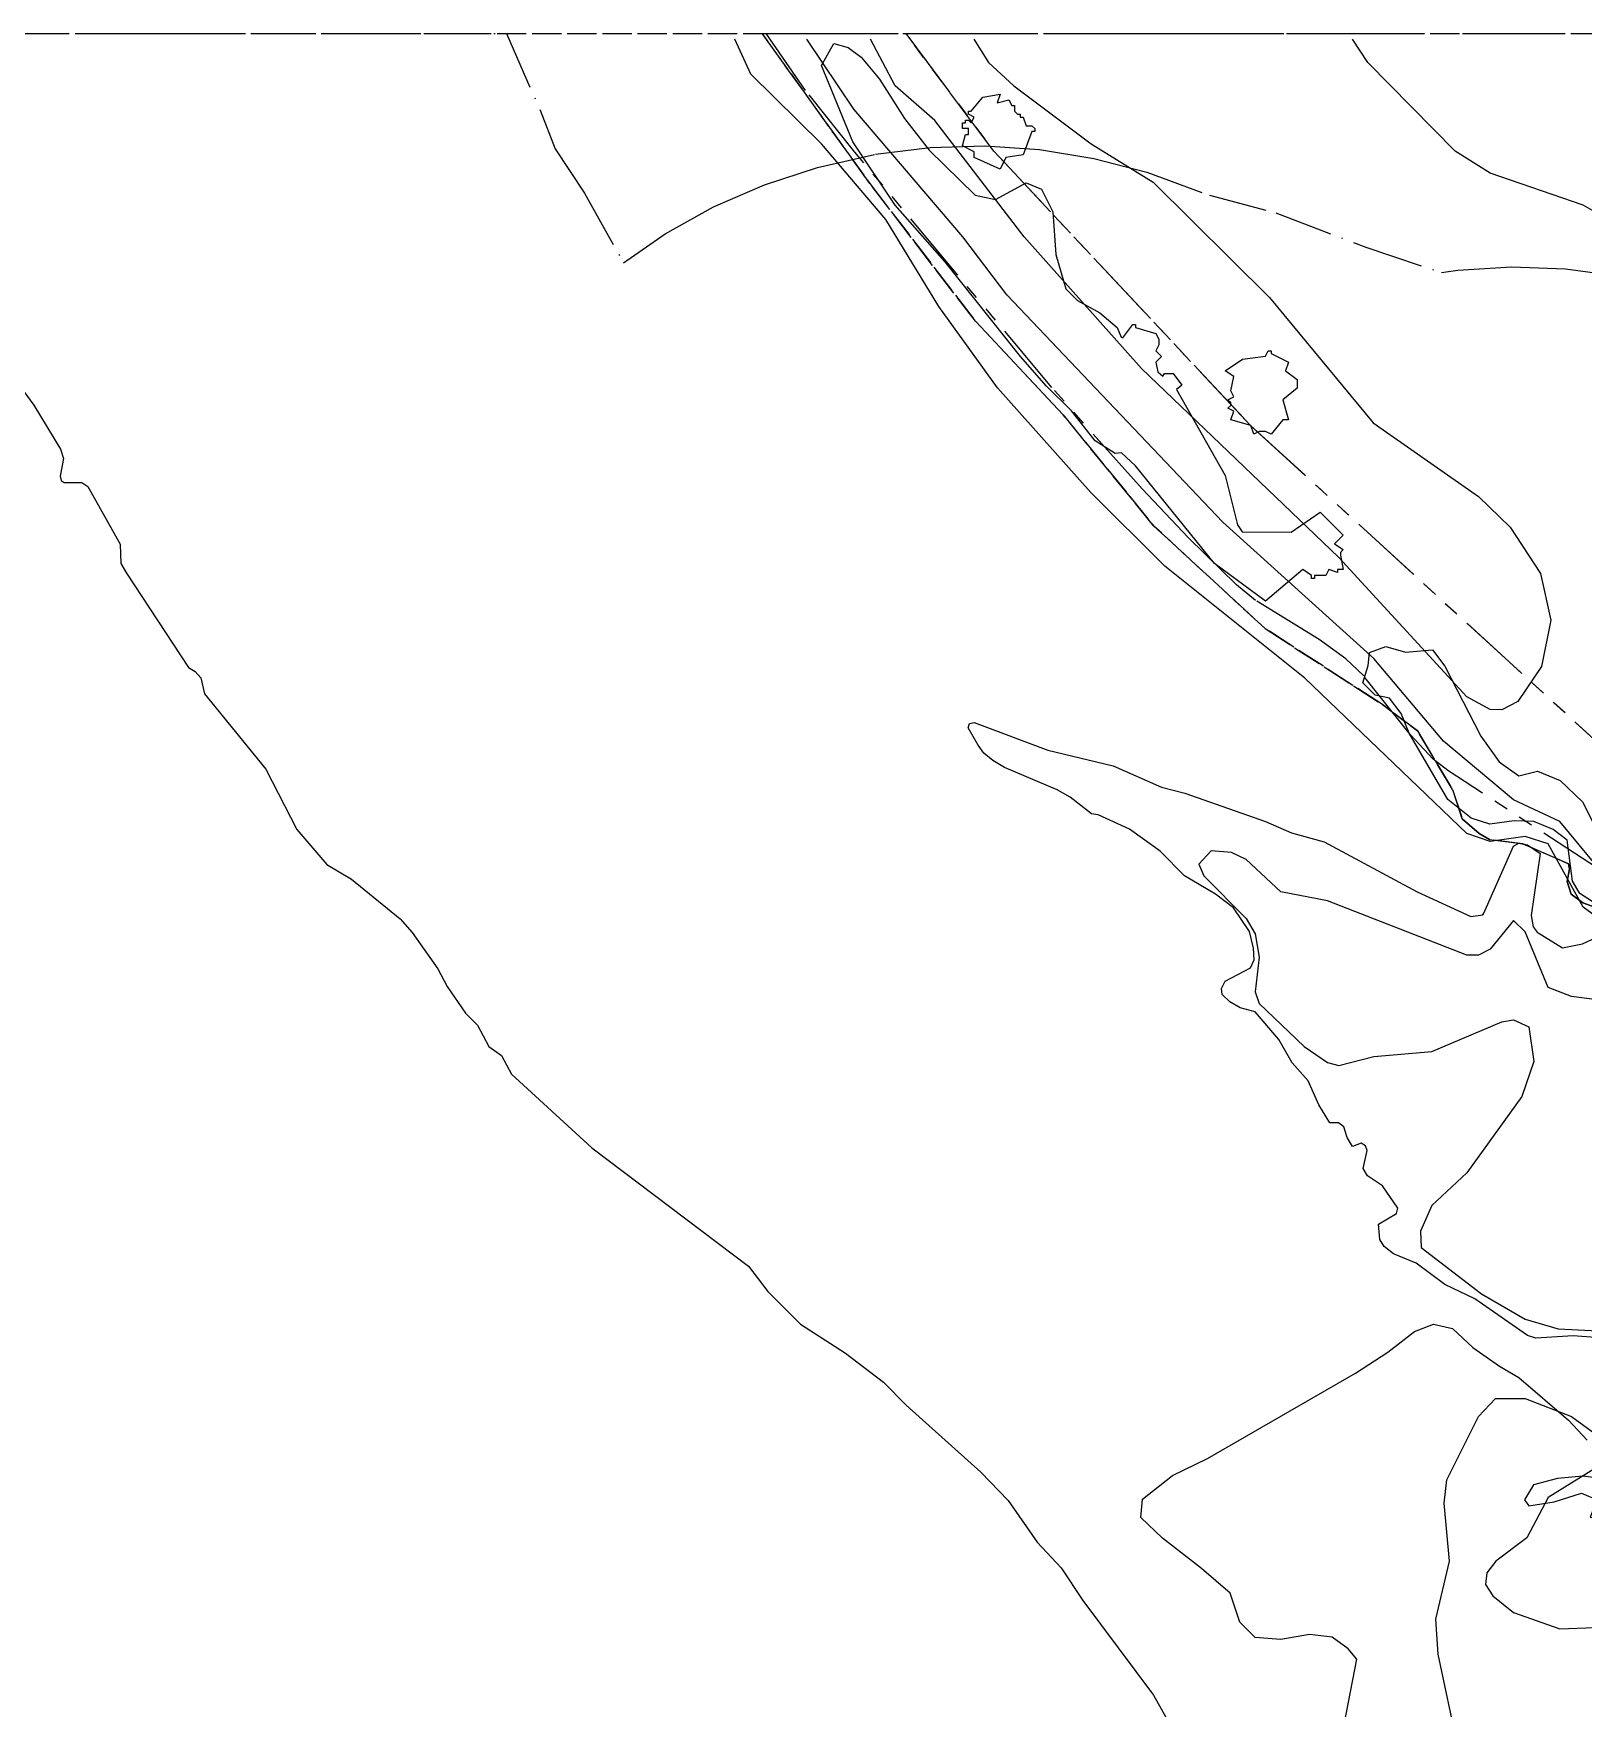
# Model space of a CAD drawing. Header units: metres. Extents: x -400 to 800, y -650 to 500.
# Drawn here: x -140.9 to -6.5, y 354.7 to 500 of the extents above; entities that cross this region are included whole.
import ezdxf

# ---------------------------------------------------------------- set-up
doc = ezdxf.new("R2010")
doc.units = ezdxf.units.M
doc.header["$LTSCALE"] = 2
for name, pattern in [('DASHDOT', [3.556, 2.54, -0.508, 0, -0.508]), ('DASHED', [1.524, 1.27, -0.254]), ('PHANTOM', [6.35, 3.175, -0.635, 0.635, -0.635, 0.635, -0.635])]:
    doc.linetypes.add(name, pattern=pattern)
for name, color, linetype in [('SITE-FLOOD-LIMIT', 5, 'DASHED'), ('SITE-PROPERTY', 7, 'PHANTOM'), ('SITE-SETBACK-WATER', 1, 'DASHDOT'), ('SITE-TREE-CANOPY', 94, 'CONTINUOUS'), ('SITE-WATER-EDGE', 5, 'CONTINUOUS'), ('TOPO-CONTOUR-MINOR', 9, 'CONTINUOUS')]:
    doc.layers.add(name, color=color, linetype=linetype)

msp = doc.modelspace()

# ---------------------------------------------------------------- linework, layer by layer
at = {"layer": 'SITE-FLOOD-LIMIT'}
for points in [[(-228.71, 500), (-77.69, 500), (-77.51, 499.68), (-68.37, 486.99), (-59.22, 475.05), (-51.61, 466.93), (-43.74, 457.28), (-34.09, 448.39), (-23.93, 441.79), (-20.88, 439.51), (-17.84, 434.43), (-17.01, 431.89), (-15.55, 430.62), (-14.63, 430.08), (-11.75, 429.72), (-7.78, 427.99), (-7.71, 427.56), (-7.92, 426.44), (-7.56, 425.36), (-6.55, 424.6), (-4.46, 423.85)], [(-4.46, 423.85), (-6.55, 424.6), (-7.56, 425.36), (-7.92, 426.44), (-7.71, 427.56), (-7.78, 427.99), (-11.75, 429.72), (-14.63, 430.08), (-15.55, 430.62), (-17.01, 431.89), (-17.84, 434.43), (-20.88, 439.51), (-23.93, 441.79), (-34.09, 448.39), (-43.74, 457.28), (-51.61, 466.93), (-59.22, 475.05), (-68.37, 486.99), (-77.69, 500), (-1.74, 500)]]:
    msp.add_lwpolyline(points, dxfattribs=at)
at = {"layer": 'SITE-PROPERTY'}
for points in [[(-4.62, 427.16), (-18.24, 436.07), (-19.53, 437.07), (-21.5, 439.16), (-25.55, 444.28), (-27.09, 445.77), (-29.4, 447.44), (-34.93, 450.82), (-36.58, 452.18), (-40.75, 456.26), (-44.77, 460.51), (-52.59, 469.3), (-69.66, 489.72), (-73.96, 495.07), (-77.35, 500), (-65.25, 500), (-57.62, 489.79), (-35.35, 466), (6.91, 427.36)], [(6.91, 427.36), (-35.35, 466), (-57.62, 489.79), (-65.25, 500), (172.17, 500)]]:
    msp.add_lwpolyline(points, dxfattribs=at)
at = {"layer": 'SITE-SETBACK-WATER'}
msp.add_lwpolyline([(-280.14, 500), (-99.88, 500), (-96.96, 493.36), (-95.64, 490), (-93.11, 486.14), (-89.73, 480.12), (-86.12, 482.61), (-81.91, 484.96), (-77.5, 486.88), (-72.92, 488.37), (-67.87, 489.52), (-63.15, 490.11), (-58.39, 490.25), (-53.65, 489.93), (-48.95, 489.17), (-44.35, 487.96), (-38.93, 485.98), (-33.17, 484.45), (-25.37, 481.47), (-18.8, 479.26), (-17.4, 479.48), (-12.73, 479.75), (-8.06, 479.59), (-2.67, 478.86)], dxfattribs=at)
at = {"layer": 'SITE-TREE-CANOPY'}
for points in [[(-47.09, 463.56), (-48.84, 464.68), (-50.88, 467.27), (-53.06, 469.41), (-55.31, 471.98), (-61.87, 480.22), (-66.17, 485.12), (-69.84, 490.6), (-72.55, 497.22), (-71.48, 499.13), (-70.25, 498.8), (-69.13, 497.96), (-67.53, 496.05), (-65.36, 492.63), (-63.21, 489.89), (-59.24, 485.97), (-57.47, 485.59), (-54.81, 487.06), (-53.49, 486.51), (-52.5, 484.52), (-52.25, 480.82), (-51.38, 477.85), (-50.35, 476.83), (-48.42, 475.78), (-46.92, 474.51), (-46.58, 473.65), (-46.42, 473.61), (-45.57, 474.75), (-45.32, 474.75), (-45.32, 474.49), (-43.57, 473.99), (-43.32, 473.49), (-43.32, 472.99), (-43.57, 472.49), (-43.07, 471.99), (-43.57, 471.49), (-43.4, 470.66), (-42.96, 470.29), (-42.82, 470.5), (-42.07, 470.5), (-41.32, 469.5), (-41.77, 469.13), (-37.55, 461.65), (-36.5, 457.39), (-36.1, 456.79), (-31.85, 456.75), (-29.32, 458.49), (-27.32, 456.49), (-28.07, 455.75), (-27.32, 455.24), (-27.57, 454.99), (-27.57, 454.74), (-27.32, 453.5), (-27.82, 453.5), (-27.82, 453.24), (-28.57, 453.5), (-28.82, 453), (-29.82, 453), (-29.82, 452.74), (-30.07, 452.74), (-30.07, 453), (-30.82, 453.52), (-34.06, 450.75), (-38.47, 454.03), (-45.33, 462.5), (-46.56, 463.62)], [(-57.32, 493.99), (-56.32, 494.24), (-56.07, 493.75), (-55.82, 493.75), (-55.82, 493.25), (-55.57, 492.99), (-55.32, 492.99), (-55.32, 492.75), (-55.07, 492.75), (-54.82, 491.99), (-54.32, 491.99), (-54.07, 491.75), (-54.07, 491.49), (-54.32, 491.49), (-55.07, 489.49), (-56.57, 489.24), (-57.07, 488.24), (-59.32, 489.24), (-59.32, 489.74), (-60.32, 490.25), (-60.07, 491.25), (-59.82, 491.25), (-59.82, 491.75), (-60.32, 491.75), (-60.32, 492.25), (-60.07, 492.25), (-60.07, 492.49), (-59.82, 492.49), (-59.57, 492.25), (-59.32, 492.75), (-59.82, 492.99), (-59.82, 493.25), (-59.57, 493.25), (-58.57, 494.49), (-57.07, 494.74)], [(-33.57, 465.25), (-34.07, 465.49), (-34.57, 465.49), (-35.07, 465.25), (-35.32, 465.99), (-37.07, 466.49), (-36.82, 467.24), (-37.32, 467.49), (-37.07, 467.74), (-37.07, 467.99), (-37.32, 468.24), (-36.82, 468.49), (-37.07, 469), (-36.82, 470.24), (-37.57, 470.74), (-36.07, 471.74), (-34.07, 472), (-33.82, 472.49), (-33.57, 472.49), (-33.57, 472.24), (-32.07, 471.5), (-32.32, 470.74), (-31.32, 470), (-31.32, 469.24), (-32.57, 468.24), (-32.07, 466.49), (-32.57, 466.49)], [(-5.44, 371.22), (-2.72, 370.03), (-1.5, 370.24), (-0.1, 371.48), (-0.45, 373.01), (-2.06, 374.05), (-4.06, 374.55), (-6.55, 374.87), (-8.75, 374.66), (-10.82, 374.11), (-11.61, 372.82), (-11.24, 372.29), (-9.03, 372.63), (-6.67, 373.39), (-5.31, 372.81), (-5.91, 371.3)]]:
    msp.add_lwpolyline(points, close=True, dxfattribs=at)
for points in [[(-3.7, 423.39), (-6.81, 425.42), (-7.44, 426.49), (-7.92, 430.02), (-9.12, 430.95), (-10.81, 431.65), (-12.5, 431.7), (-14.62, 431.42), (-16.22, 431.93), (-18.26, 433.55), (-21.62, 439.3), (-22.3, 441.03), (-23.31, 442.34), (-24.54, 442.61), (-25.63, 443.68), (-25.16, 445.19), (-25.05, 446.32), (-23.64, 446.83), (-21.91, 446.33), (-19.57, 446.53), (-18.5, 445.12), (-15.4, 439.05), (-13.79, 436.84), (-12.09, 435.61), (-10.48, 436.02), (-8.51, 435.22), (-6.59, 433.35), (-5.6, 431.41)], [(-27.6, 351.55), (-26.15, 358.99), (-26.9, 359.89), (-28.29, 360.9), (-30.24, 361.14), (-32.74, 360.7), (-34.95, 360.88), (-36.29, 362.2), (-37.13, 364.71), (-39.6, 366.87), (-42.98, 369.48), (-44.86, 371.27), (-44.72, 372.88), (-42.13, 374.94), (-39.08, 376.39), (-26.26, 383.79), (-23.46, 385.62), (-21.14, 387.43), (-19.5, 388.06), (-17.84, 387.67), (-16.1, 386.04), (-13.78, 384.4), (-12.11, 383.43), (-7.78, 379.74), (-6.17, 378)]]:
    msp.add_lwpolyline(points, dxfattribs=at)
at = {"layer": 'SITE-WATER-EDGE'}
for points in [[(-141.73, 468.95), (-140.85, 467.77), (-138.55, 463.94), (-138.29, 463.14), (-138.58, 461.6), (-138.48, 461.22), (-138.21, 461.06), (-136.69, 461.07), (-136.17, 460.72), (-133.37, 455.7), (-133.3, 454.03), (-132.82, 453.2), (-127.45, 445), (-126.86, 444.66), (-126.38, 444.1), (-126.05, 442.73), (-120.74, 436.19), (-118.06, 430.95), (-115.45, 427.91), (-113.32, 426.65), (-109.1, 423.21), (-108.05, 422.03), (-105.82, 418.86), (-105.03, 417.35), (-103.44, 415.03), (-102.39, 413.99), (-101.4, 412.14), (-100.31, 411.37), (-99.44, 409.75), (-92.46, 403.35), (-78.89, 393.07), (-77.22, 390.88), (-74.39, 388.04), (-70.48, 385.55), (-67.17, 383.01), (-65.21, 381.04), (-58.74, 375.21), (-56.37, 372.76), (-53.86, 369.14), (-51.77, 366.93), (-49.91, 364.09), (-43.76, 355.87), (-42.19, 353.03)], [(-3.56, 386.76), (-7.4, 387.03), (-10.62, 386.84), (-11.36, 387.08), (-15.92, 390.26), (-18.52, 391.49), (-20.99, 393.35), (-22.96, 394.16), (-23.76, 394.79), (-24.15, 395.41), (-24.27, 396.73), (-22.7, 397.64), (-22.59, 398.11), (-23.92, 400.06), (-25.23, 400.93), (-25.58, 401.55), (-25.26, 403.12), (-25.38, 403.53), (-25.77, 403.74), (-26.52, 403.47), (-26.98, 404.24), (-27.27, 405.17), (-27.72, 405.53), (-28.48, 405.51), (-29.44, 407.07), (-30.37, 409.17), (-31.76, 410.73), (-32.92, 412.75), (-34.97, 415.14), (-36.27, 415.49), (-37.16, 416.01), (-37.81, 416.64), (-37.88, 417.16), (-37.56, 417.8), (-35.37, 418.97), (-35.04, 419.64), (-35.09, 420.66), (-35.46, 422.12), (-36.85, 424.16), (-38.4, 425.35), (-41.09, 426.93), (-43.2, 429.07), (-45.85, 430.98), (-48.56, 432.22), (-49.14, 432.31), (-51.01, 433.76), (-52.12, 434.39), (-56.69, 436.33), (-57.69, 436.94), (-58.47, 437.57), (-58.99, 438.27), (-59.83, 439.78), (-59.74, 440.14), (-59.33, 440.25), (-52.93, 437.85), (-47.27, 436.48), (-43.08, 434.62), (-41.05, 434.1), (-34.05, 431.64), (-31.82, 430.66), (-28.99, 429.88), (-20.9, 425.54), (-16.27, 423.41), (-15.23, 423.56), (-15.14, 423.71), (-12.56, 429.52), (-12.11, 429.76), (-11.36, 429.62), (-10.26, 428.89), (-11.04, 423.51), (-10.84, 422.53), (-10.5, 422.05), (-8.32, 420.69), (-6.57, 421.04), (-5.71, 421.46)]]:
    msp.add_lwpolyline(points, dxfattribs=at)
at = {"layer": 'TOPO-CONTOUR-MINOR'}
for points in [[(-4.51, 422.75), (-6.53, 424.21), (-9.55, 429.71), (-11.56, 430.34), (-14.59, 429.91), (-16.6, 430.61), (-30.65, 444.08), (-42.8, 453.81), (-49.21, 460.2), (-57.3, 469.27), (-62.38, 476.32), (-66.98, 483.86), (-72.55, 490.43), (-78.68, 496.47), (-80.08, 499.5)], [(-4.51, 426.76), (-8.54, 431.66), (-12.57, 433.52), (-18.62, 438.63), (-24.66, 445.8), (-37.76, 457.61), (-56.49, 477.33), (-60.3, 482.37), (-69.77, 493.45), (-73.84, 499.5)], [(-59.36, 499.5), (-58.07, 497.48), (-55.89, 495.47), (-49.17, 490.43), (-43.81, 487.1), (-33.73, 477.09), (-24.72, 466.24), (-15.6, 459.85), (-12.86, 457.18), (-10.23, 453.15), (-9.31, 449.12), (-10.14, 445.09), (-12.19, 442.06), (-13.58, 441.34), (-14.59, 441.37), (-16.6, 442.46), (-27.69, 454.54), (-44.82, 470.94), (-55, 482.37), (-62.72, 492.44), (-66.16, 495.47), (-68.3, 499.5)], [(-4.51, 483.96), (-6.53, 485.11), (-14.59, 487.89), (-17.61, 489.78), (-25.18, 497.48), (-26.53, 499.5)], [(-2.87, 415.86), (-7.53, 416.46), (-9.55, 417.24), (-11.56, 422.07), (-12.57, 423.07), (-14.59, 420.59), (-15.6, 420.06), (-16.6, 420.06), (-28.69, 424.76), (-32.72, 425.55), (-35.75, 428.37), (-37.02, 428.96), (-38.77, 429.1), (-39.84, 427.96), (-39.42, 426.95), (-35.75, 423.25), (-34.95, 421.91), (-34.6, 419.89), (-34.95, 416.87), (-34.61, 415.86), (-30.71, 412.15), (-28.69, 410.74), (-27.69, 410.5), (-24.66, 411.26), (-19.63, 411.7), (-13.58, 414.28), (-12.57, 414.45), (-11.24, 413.85), (-10.81, 410.83), (-11.83, 407.8), (-16.6, 401.17), (-19.63, 398.36), (-20.63, 396.11), (-20.57, 394.7), (-15.34, 390.67), (-11.56, 388.48), (-8.7, 387.65), (-3.5, 387.38)], [(10.2, 325.18), (-7.53, 337.86), (-15.07, 345.33), (-16.14, 347.35), (-17.38, 351.38), (-19.1, 359.44), (-19.28, 362.46), (-18.1, 367.5), (-18.56, 372.54), (-18.35, 374.55), (-15.6, 380.04), (-14.13, 381.61), (-11.56, 381.6), (-7.53, 380.04), (-5.52, 378.58)], [(-5.46, 375.56), (-9.55, 373.02), (-11.4, 369.51), (-14.08, 367.5), (-14.88, 366.49), (-14.98, 365.48), (-14.36, 364.48), (-12.57, 363.05), (-8.54, 361.63), (-5.52, 361.75)]]:
    msp.add_lwpolyline(points, dxfattribs=at)

doc.saveas('drawing.dxf')
